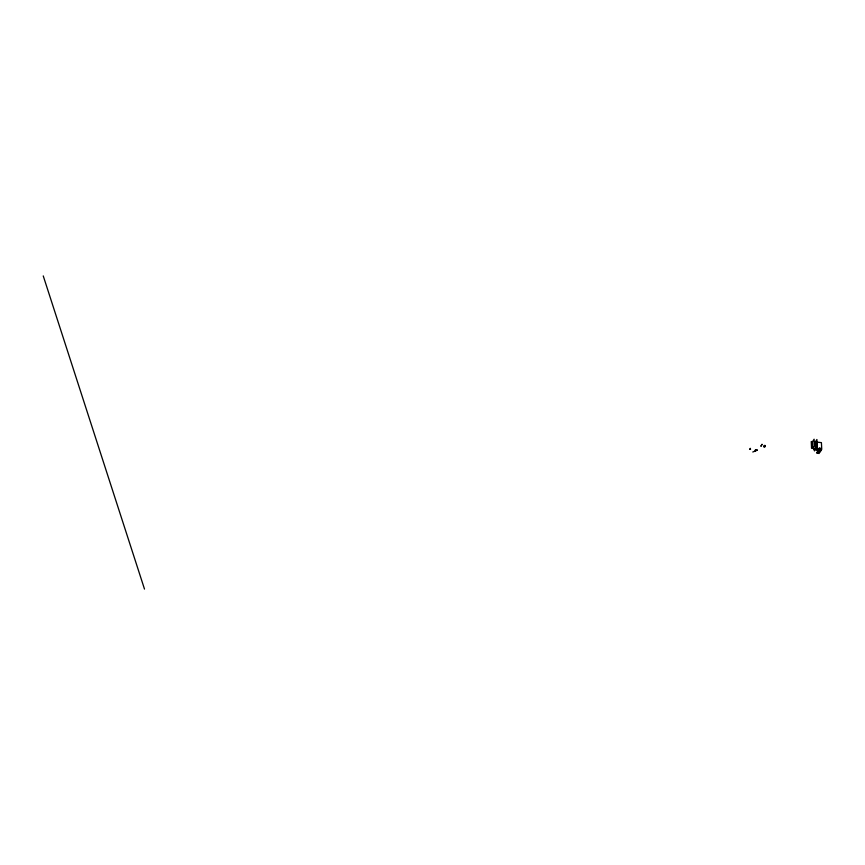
<?xml version="1.0" encoding="UTF-8"?>
<svg xmlns="http://www.w3.org/2000/svg" width="865" height="865" viewBox="0 0 865 865"><rect width="100%" height="100%" fill="white"/><g stroke="black" fill="none" stroke-linecap="round" stroke-linejoin="round"><path stroke-width="1.3" d="M819.825 449.951L818.863 452.698L818.971 451.119M819.782 450.189L818.82 452.687M764.768 447.183L764.703 446.394M749.847 449.389L750.258 448.329M754.702 451.065L755.167 451.108M762.033 444.318L760.897 446.318L761.989 444.415M812.527 441.691L814.106 439.225L814.419 445.994L812.83 448.448L811.565 448.308L811.251 441.561L812.527 441.691L812.83 448.448M815.317 441.983L816.906 439.517L817.23 446.286L816.83 446.891L816.614 442.383L815.825 443.626L815.641 448.73L821.75 449.368L821.415 442.621L815.317 441.983L815.641 448.73M818.095 451.022L817.144 452.536L818.614 452.676C821.415 450.752 816.993 450.254 817.144 452.536L818.614 452.633L819.566 451.184M814.387 449.205L814.473 450.925L814.419 449.173M814.841 448.513L814.808 450.222M816.549 448.557L816.063 449.195L817.09 449.259M816.203 450.06L816.095 449.151M816.495 449.497L816.43 447.432L817.425 447.529L817.425 449.595M817.133 450.157L817.414 448.654L817.49 449.605M817.814 449.562L818.009 451.292L817.955 449.541M818.377 450.546L818.29 448.838L818.517 450.979L820.55 451.195L821.382 448.34L819.35 448.135L818.214 449.735L813.835 449.238L814.473 448.265L818.852 448.762M818.517 450.979L819.35 448.135M821.382 448.34L820.55 451.195M819.739 452.438A2.411 2 27 0 1 818.322 451.508L818.355 451.465A2.454 2.044 27.4 0 0 819.706 452.395L819.782 452.319M817.457 452.395L817.62 452.59A2.454 1.99 27.1 0 0 818.982 453.487L819.047 453.401A2.411 1.957 27.5 0 1 817.641 452.546L817.609 452.514M818.625 452.514L819.209 451.562A2.454 2.044 28.5 0 1 817.922 452.211M819.155 450.849L819.587 450.222M819.187 451.552A2.411 1.99 28.4 0 1 817.847 452.2A2.411 1.99 28.4 0 0 819.187 451.595L819.231 451.487M817.166 453.271A2.411 1.968 26 0 0 818.506 452.644L818.528 452.568M757.297 450.178L755.286 449.941L757.372 450.189L752.777 451.995M763.914 447.097L764.065 446.329M817.101 453.195L817.166 453.238A2.411 1.968 26 0 0 818.495 452.6M818.095 451.087L819.566 451.227M816.452 448.6L817.479 448.654M819.425 449.595L821.458 449.811M764.314 445.41L765.32 445.529M763.892 446.135L764.898 446.189M763.925 446.308L764.876 446.297M749.847 449.076L750.604 449.151M818.809 451.389L818.863 452.698M43.25 275.913L144.498 589.087M818.204 450.979L817.393 452.233L818.474 452.341L819.296 451.076L818.204 450.979M819.512 451.152L818.679 452.395L819.512 450.2L819.512 451.152"/></g></svg>
